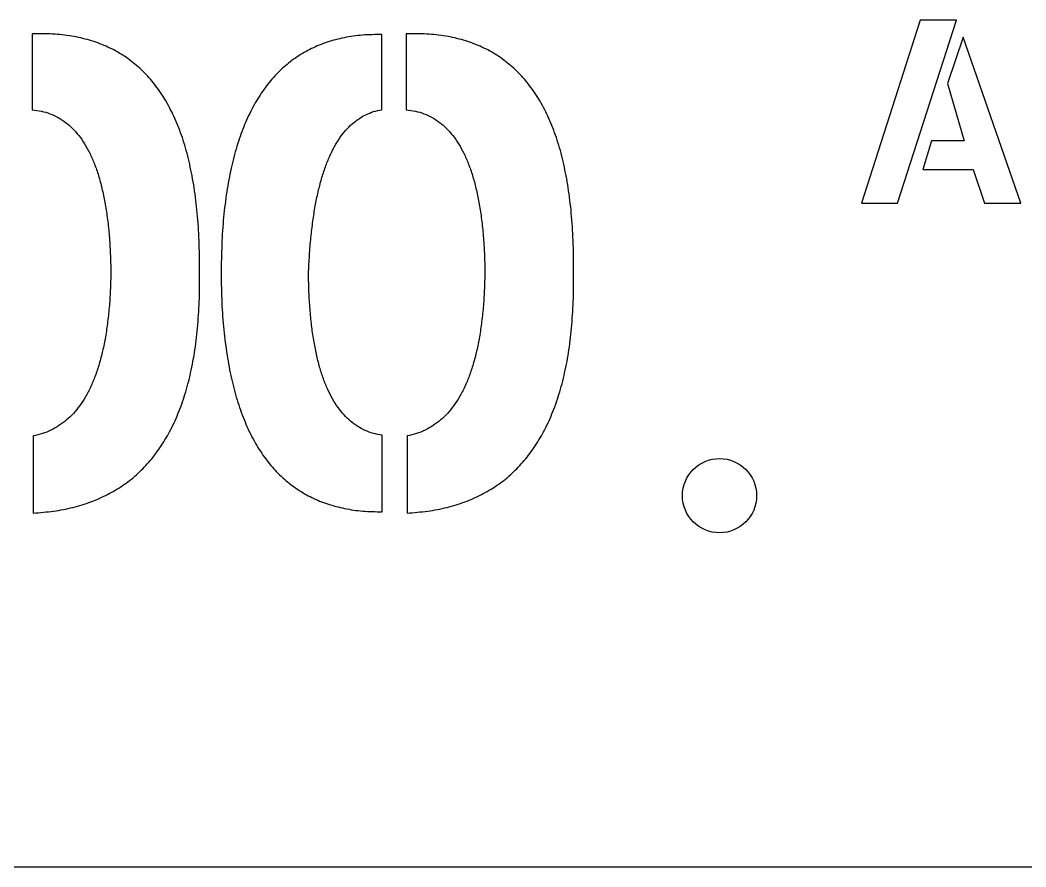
# Model space of a CAD drawing. Header units: millimetres. Extents: x -264 to 10, y -50 to 100.
# Drawn here: x -127.28 to -86.62, y -50 to -15.78 of the extents above; entities that cross this region are included whole.
import ezdxf

# ---------------------------------------------------------------- set-up
doc = ezdxf.new("R2010")
doc.units = ezdxf.units.MM

msp = doc.modelspace()

# ---------------------------------------------------------------- linework, layer by layer
at = {"color": 7, "linetype": 'Continuous', "lineweight": 25}
for p, q in [((-90.888, -15.784), (-93.257, -23.182)), ((-91.803, -23.182), (-89.424, -15.784)), ((-89.424, -15.784), (-90.888, -15.784)), ((-126.788, -16.338), (-126.788, -19.405)), ((-112.653, -19.405), (-112.653, -16.365)), ((-111.668, -16.338), (-111.668, -19.405)), ((-89.147, -16.475), (-89.787, -18.339)), ((-86.823, -23.182), (-89.147, -16.475)), ((-89.787, -18.339), (-89.106, -20.666)), ((-90.425, -20.666), (-90.778, -21.819)), ((-89.106, -20.666), (-90.425, -20.666)), ((-90.778, -21.819), (-88.753, -21.819)), ((-88.753, -21.819), (-88.288, -23.182)), ((-93.257, -23.182), (-91.803, -23.182)), ((-88.288, -23.182), (-86.823, -23.182)), ((-126.75, -32.587), (-126.75, -35.704)), ((-112.641, -35.65), (-112.641, -32.56)), ((-111.629, -32.587), (-111.629, -35.704)), ((-263, -50), (9, -50))]:
    msp.add_line(p, q, dxfattribs=at)
msp.add_circle((-99, -35), 1.5, dxfattribs=at)
for points, knots in [([(-120.02, -25.873), (-120.022, -25.478), (-120.026, -24.714), (-120.101, -23.605), (-120.224, -22.575), (-120.406, -21.623), (-120.631, -20.748), (-120.922, -19.953), (-121.262, -19.234), (-121.66, -18.593), (-122.111, -18.029), (-122.621, -17.548), (-123.183, -17.143), (-123.802, -16.822), (-124.473, -16.579), (-125.198, -16.414), (-125.977, -16.329), (-126.512, -16.335), (-126.788, -16.338)], [0, 0, 0, 0, 0.088324, 0.170795, 0.248218, 0.320029, 0.387351, 0.44994, 0.509062, 0.564834, 0.618256, 0.669976, 0.721139, 0.772567, 0.825357, 0.880375, 0.938351, 1, 1, 1, 1]), ([(-112.653, -16.365), (-112.915, -16.368), (-113.426, -16.374), (-114.167, -16.48), (-114.858, -16.659), (-115.497, -16.92), (-116.086, -17.257), (-116.626, -17.671), (-117.11, -18.166), (-117.543, -18.737), (-117.924, -19.385), (-118.255, -20.108), (-118.53, -20.909), (-118.754, -21.786), (-118.935, -22.737), (-119.06, -23.765), (-119.132, -24.87), (-119.143, -25.633), (-119.148, -26.027)], [0, 0, 0, 0, 0.0593256, 0.1156777, 0.1691849, 0.2206742, 0.2715762, 0.3225586, 0.3743498, 0.4280618, 0.4844865, 0.5443084, 0.6080065, 0.6761741, 0.7492504, 0.8271536, 0.9107501, 1, 1, 1, 1]), ([(-104.9, -25.873), (-104.902, -25.478), (-104.906, -24.714), (-104.981, -23.605), (-105.103, -22.575), (-105.286, -21.623), (-105.51, -20.748), (-105.802, -19.953), (-106.141, -19.234), (-106.54, -18.593), (-106.991, -18.029), (-107.501, -17.548), (-108.062, -17.143), (-108.682, -16.822), (-109.353, -16.579), (-110.078, -16.414), (-110.857, -16.329), (-111.392, -16.335), (-111.668, -16.338)], [0, 0, 0, 0, 0.088324, 0.170795, 0.248218, 0.320029, 0.387351, 0.44994, 0.509062, 0.564834, 0.618256, 0.669976, 0.721139, 0.772567, 0.825357, 0.880375, 0.938351, 1, 1, 1, 1]), ([(-126.788, -19.405), (-126.663, -19.42), (-126.418, -19.451), (-126.065, -19.558), (-125.738, -19.714), (-125.43, -19.91), (-125.151, -20.158), (-124.892, -20.448), (-124.657, -20.785), (-124.45, -21.171), (-124.262, -21.599), (-124.096, -22.073), (-123.961, -22.595), (-123.841, -23.161), (-123.746, -23.774), (-123.672, -24.432), (-123.629, -25.137), (-123.614, -25.623), (-123.606, -25.873)], [0, 0, 0, 0, 0.047915, 0.093785, 0.139645, 0.185549, 0.232253, 0.281347, 0.333217, 0.388268, 0.4475, 0.511109, 0.579315, 0.652654, 0.731227, 0.815218, 0.904745, 1, 1, 1, 1]), ([(-115.616, -26.027), (-115.604, -25.777), (-115.582, -25.291), (-115.526, -24.585), (-115.444, -23.924), (-115.349, -23.308), (-115.236, -22.736), (-115.096, -22.21), (-114.945, -21.726), (-114.767, -21.289), (-114.572, -20.897), (-114.36, -20.546), (-114.127, -20.24), (-113.869, -19.983), (-113.594, -19.769), (-113.3, -19.598), (-112.985, -19.471), (-112.764, -19.427), (-112.653, -19.405)], [0, 0, 0, 0, 0.096391, 0.187034, 0.272574, 0.352519, 0.427067, 0.496994, 0.561785, 0.622013, 0.67831, 0.73038, 0.779652, 0.825729, 0.870066, 0.913418, 0.956412, 1, 1, 1, 1]), ([(-111.668, -19.405), (-111.543, -19.42), (-111.298, -19.451), (-110.945, -19.558), (-110.618, -19.714), (-110.31, -19.91), (-110.031, -20.158), (-109.772, -20.448), (-109.536, -20.785), (-109.33, -21.171), (-109.141, -21.599), (-108.976, -22.073), (-108.84, -22.595), (-108.72, -23.161), (-108.626, -23.774), (-108.552, -24.432), (-108.508, -25.137), (-108.493, -25.623), (-108.486, -25.873)], [0, 0, 0, 0, 0.047915, 0.093785, 0.139645, 0.185549, 0.232253, 0.281347, 0.333217, 0.388268, 0.4475, 0.511109, 0.579315, 0.652654, 0.731227, 0.815218, 0.904745, 1, 1, 1, 1]), ([(-126.75, -35.704), (-126.472, -35.682), (-125.93, -35.64), (-125.147, -35.49), (-124.419, -35.267), (-123.745, -34.972), (-123.127, -34.606), (-122.563, -34.168), (-122.059, -33.653), (-121.607, -33.07), (-121.215, -32.413), (-120.874, -31.69), (-120.597, -30.891), (-120.366, -30.025), (-120.194, -29.087), (-120.083, -28.079), (-120.014, -27), (-120.018, -26.256), (-120.02, -25.873)], [0, 0, 0, 0, 0.061997, 0.121049, 0.177254, 0.231234, 0.284392, 0.336908, 0.389834, 0.444405, 0.500796, 0.559836, 0.622271, 0.688794, 0.759393, 0.834445, 0.914581, 1, 1, 1, 1]), ([(-123.606, -25.873), (-123.611, -26.12), (-123.62, -26.602), (-123.661, -27.302), (-123.733, -27.958), (-123.817, -28.573), (-123.933, -29.144), (-124.071, -29.673), (-124.232, -30.159), (-124.415, -30.603), (-124.623, -31.002), (-124.856, -31.358), (-125.107, -31.678), (-125.393, -31.945), (-125.697, -32.173), (-126.024, -32.361), (-126.377, -32.501), (-126.624, -32.558), (-126.75, -32.587)], [0, 0, 0, 0, 0.092672, 0.180193, 0.26225, 0.33984, 0.412326, 0.480319, 0.544072, 0.603888, 0.659711, 0.712433, 0.762959, 0.811176, 0.858504, 0.904943, 0.951918, 1, 1, 1, 1]), ([(-111.629, -35.704), (-111.352, -35.682), (-110.81, -35.64), (-110.026, -35.49), (-109.298, -35.267), (-108.625, -34.972), (-108.007, -34.606), (-107.442, -34.168), (-106.939, -33.653), (-106.487, -33.07), (-106.095, -32.413), (-105.754, -31.69), (-105.477, -30.891), (-105.245, -30.025), (-105.074, -29.087), (-104.963, -28.079), (-104.894, -27), (-104.898, -26.256), (-104.9, -25.873)], [0, 0, 0, 0, 0.061997, 0.121049, 0.177254, 0.231234, 0.284392, 0.336908, 0.389834, 0.444405, 0.500796, 0.559836, 0.622271, 0.688794, 0.759393, 0.834445, 0.914581, 1, 1, 1, 1]), ([(-108.486, -25.873), (-108.491, -26.12), (-108.5, -26.602), (-108.54, -27.302), (-108.612, -27.958), (-108.696, -28.573), (-108.813, -29.144), (-108.95, -29.673), (-109.111, -30.159), (-109.295, -30.603), (-109.503, -31.002), (-109.736, -31.358), (-109.986, -31.678), (-110.273, -31.945), (-110.577, -32.173), (-110.903, -32.361), (-111.256, -32.501), (-111.504, -32.558), (-111.629, -32.587)], [0, 0, 0, 0, 0.092672, 0.180193, 0.26225, 0.33984, 0.412326, 0.480319, 0.544072, 0.603888, 0.659711, 0.712433, 0.762959, 0.811176, 0.858504, 0.904943, 0.951918, 1, 1, 1, 1]), ([(-119.148, -26.027), (-119.143, -26.418), (-119.134, -27.177), (-119.052, -28.277), (-118.921, -29.3), (-118.75, -30.248), (-118.518, -31.119), (-118.238, -31.915), (-117.91, -32.637), (-117.527, -33.282), (-117.094, -33.85), (-116.608, -34.342), (-116.069, -34.756), (-115.481, -35.091), (-114.843, -35.353), (-114.153, -35.53), (-113.413, -35.642), (-112.904, -35.647), (-112.641, -35.65)], [0, 0, 0, 0, 0.088937, 0.172537, 0.250423, 0.32338, 0.391264, 0.454977, 0.51498, 0.571325, 0.624968, 0.677121, 0.727849, 0.778905, 0.83055, 0.884219, 0.940495, 1, 1, 1, 1]), ([(-112.641, -32.56), (-112.76, -32.538), (-112.994, -32.496), (-113.326, -32.365), (-113.639, -32.202), (-113.928, -31.991), (-114.191, -31.733), (-114.433, -31.432), (-114.653, -31.087), (-114.848, -30.698), (-115.026, -30.268), (-115.173, -29.79), (-115.305, -29.271), (-115.41, -28.707), (-115.5, -28.1), (-115.558, -27.447), (-115.603, -26.752), (-115.611, -26.273), (-115.616, -26.027)], [0, 0, 0, 0, 0.046561, 0.091477, 0.13683, 0.182134, 0.228998, 0.278583, 0.330851, 0.386365, 0.446244, 0.510057, 0.578906, 0.652425, 0.731386, 0.815338, 0.905015, 1, 1, 1, 1])]:
    msp.add_open_spline(points, degree=3, knots=knots, dxfattribs=at)

doc.saveas('drawing.dxf')
